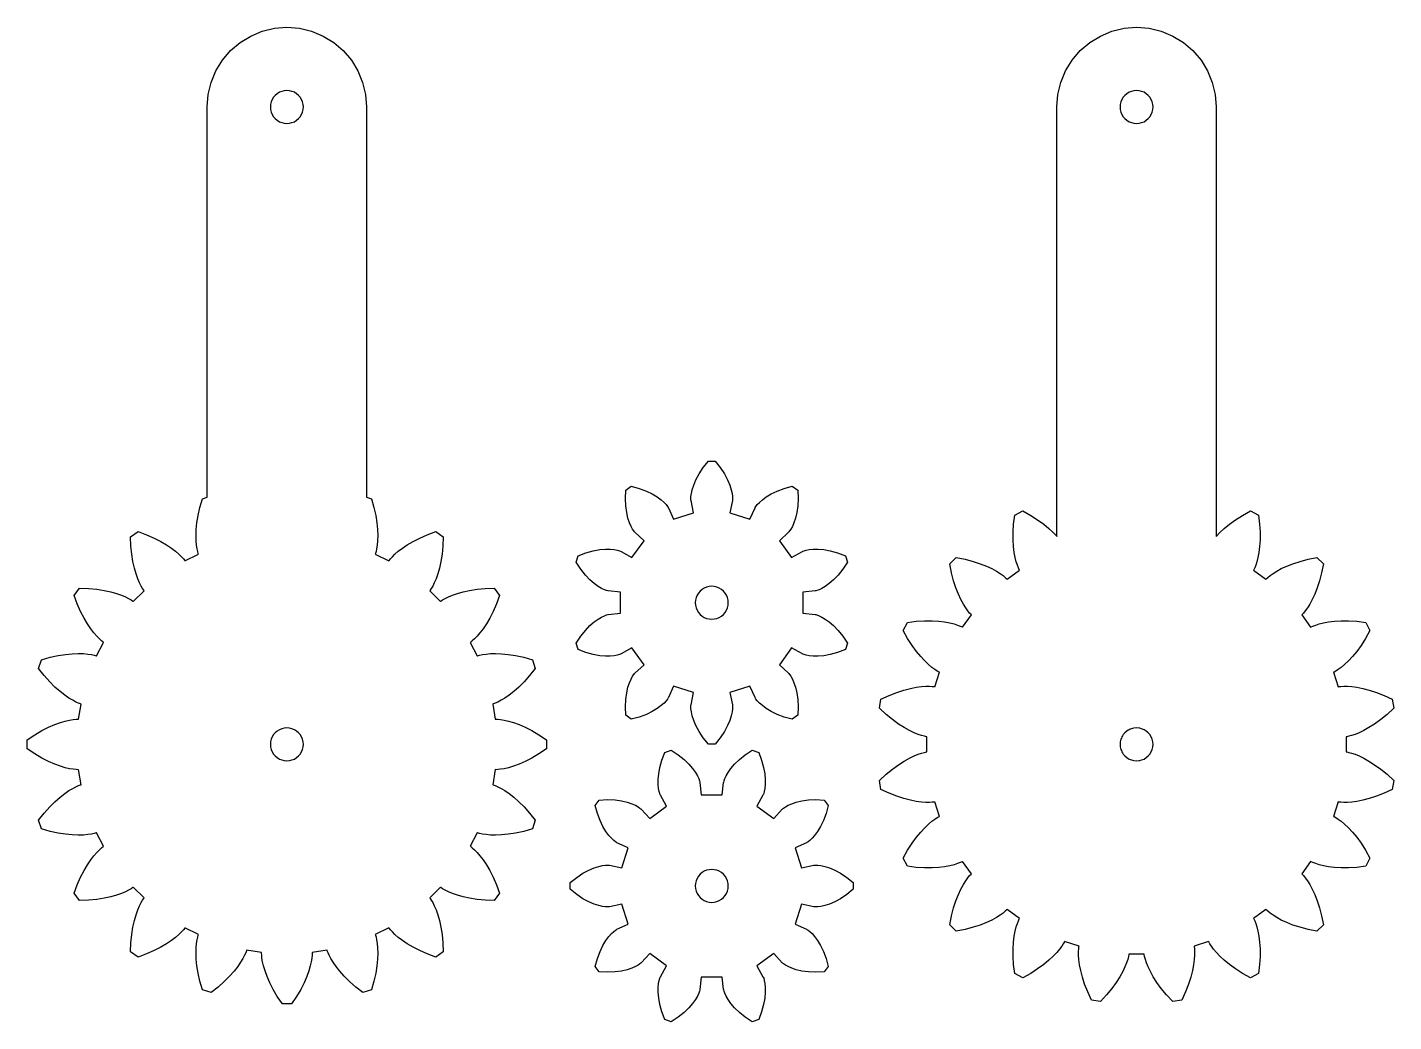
# Model space of a CAD drawing. Header units: millimetres. Extents: x 177 to 305, y 121 to 214.
import ezdxf

# ---------------------------------------------------------------- set-up
doc = ezdxf.new("R2010")
doc.units = ezdxf.units.MM
doc.layers.get('0').update_dxf_attribs({"linetype": 'CONTINUOUS'})

msp = doc.modelspace()

# ---------------------------------------------------------------- linework, layer by layer
for points in [[(176.7638, 146.326738), (176.7638, 147.184876), (177.469, 147.658602), (178.1392, 148.05199), (178.7675, 148.37117), (179.3474, 148.62282), (179.8736, 148.81407), (180.3408, 148.9525), (180.7451, 149.04602), (181.0828, 149.10288), (181.3513, 149.13153), (181.5486, 149.14063), (181.5963, 149.13484), (181.8208, 150.55245), (181.7737, 150.56168), (181.5888, 150.63132), (181.3423, 150.74155), (181.0387, 150.89998), (180.6832, 151.11383), (180.2815, 151.38988), (179.8403, 151.73435), (179.3664, 152.15291), (178.8676, 152.65061), (178.3518, 153.23184), (177.8275, 153.9003), (178.0926, 154.71645), (178.9097, 154.94907), (179.6687, 155.11611), (180.3648, 155.22553), (180.9942, 155.28563), (181.5536, 155.30495), (182.0408, 155.29221), (182.4541, 155.25624), (182.7929, 155.20595), (183.0571, 155.15024), (183.2476, 155.09789), (183.2912, 155.07767), (183.9428, 156.35652), (183.9008, 156.37985), (183.7465, 156.50322), (183.5461, 156.68422), (183.3063, 156.9287), (183.0342, 157.242), (182.7376, 157.6286), (182.4244, 158.0926), (182.1031, 158.6371), (181.7824, 159.2646), (181.4715, 159.9768), (181.1794, 160.7745), (181.6838, 161.4688), (182.5328, 161.4375), (183.3062, 161.3619), (184.002, 161.2508), (184.6192, 161.1135), (185.1572, 160.959), (185.6166, 160.7963), (185.9986, 160.6344), (186.3053, 160.4819), (186.5393, 160.3472), (186.7043, 160.2386), (186.7395, 160.2059), (187.7544, 161.2208), (187.7217, 161.256), (187.6131, 161.421), (187.4784, 161.655), (187.3259, 161.9617), (187.164, 162.3437), (187.0013, 162.8031), (186.8468, 163.3411), (186.7095, 163.9583), (186.5984, 164.6541), (186.5228, 165.4275), (186.4915, 166.2765), (187.1858, 166.7809), (187.9835, 166.4888), (188.6957, 166.1779), (189.3232, 165.8572), (189.8677, 165.5359), (190.3317, 165.2227), (190.7183, 164.9261), (191.0316, 164.654), (191.2761, 164.4142), (191.4571, 164.2138), (191.5804, 164.0595), (191.6038, 164.0175), (192.8826, 164.6691), (192.8624, 164.7127), (192.8101, 164.9032), (192.7544, 165.1674), (192.7041, 165.5062), (192.6681, 165.9195), (192.6554, 166.4067), (192.6747, 166.9661), (192.7348, 167.5955), (192.8442, 168.2916), (193.0112, 169.0506), (193.2439, 169.8677), (193.7045, 170.0173), (193.7045, 206.7558), (193.7968, 207.9291), (194.0716, 209.0734), (194.522, 210.1607), (195.1369, 211.1642), (195.9012, 212.0591), (196.7961, 212.8234), (197.7996, 213.4383), (198.8869, 213.8887), (200.0312, 214.1635), (201.2045, 214.2558), (202.3778, 214.1635), (203.5221, 213.8887), (204.6094, 213.4383), (205.6129, 212.8234), (206.5078, 212.0591), (207.2721, 211.1642), (207.887, 210.1607), (208.3374, 209.0734), (208.6122, 207.9291), (208.7045, 206.7558), (208.7045, 170.0173), (209.1651, 169.8677), (209.3978, 169.0506), (209.5648, 168.2916), (209.6742, 167.5955), (209.7343, 166.9661), (209.7536, 166.4067), (209.7409, 165.9195), (209.7049, 165.5062), (209.6546, 165.1674), (209.5989, 164.9032), (209.5466, 164.7127), (209.5264, 164.6691), (210.8052, 164.0175), (210.8286, 164.0595), (210.9519, 164.2138), (211.1329, 164.4142), (211.3774, 164.654), (211.6907, 164.9261), (212.0773, 165.2227), (212.5413, 165.5359), (213.0858, 165.8572), (213.7133, 166.1779), (214.4255, 166.4888), (215.2232, 166.7809), (215.9175, 166.2765), (215.8862, 165.4275), (215.8106, 164.6541), (215.6995, 163.9583), (215.5622, 163.3411), (215.4077, 162.8031), (215.245, 162.3437), (215.0831, 161.9617), (214.9306, 161.655), (214.7959, 161.421), (214.6873, 161.256), (214.6546, 161.2208), (215.6695, 160.2059), (215.7047, 160.2386), (215.8697, 160.3472), (216.1037, 160.4819), (216.4104, 160.6344), (216.7924, 160.7963), (217.2518, 160.959), (217.7898, 161.1135), (218.407, 161.2508), (219.1028, 161.3619), (219.8762, 161.4375), (220.7252, 161.4688), (221.2296, 160.7745), (220.9375, 159.9768), (220.6266, 159.2646), (220.3059, 158.6371), (219.9846, 158.0926), (219.6714, 157.6286), (219.3748, 157.242), (219.1027, 156.9287), (218.8629, 156.68422), (218.6625, 156.50322), (218.5082, 156.37985), (218.4662, 156.35652), (219.1178, 155.07767), (219.1614, 155.09789), (219.3519, 155.15024), (219.6161, 155.20595), (219.9549, 155.25624), (220.3682, 155.29221), (220.8554, 155.30495), (221.4148, 155.28563), (222.0442, 155.22553), (222.7403, 155.11611), (223.4993, 154.94907), (224.3164, 154.71645), (224.5815, 153.9003), (224.0572, 153.23184), (223.5414, 152.65061), (223.0426, 152.15291), (222.5687, 151.73435), (222.1275, 151.38988), (221.7258, 151.11383), (221.3703, 150.89998), (221.0667, 150.74155), (220.8202, 150.63132), (220.6353, 150.56168), (220.5882, 150.55245), (220.8127, 149.13483), (220.8604, 149.14061), (221.0577, 149.13152), (221.3262, 149.10286), (221.6639, 149.04601), (222.0682, 148.95249), (222.5354, 148.81406), (223.0616, 148.6228), (223.6415, 148.37116), (224.2698, 148.05197), (224.94, 147.658585), (225.6452, 147.184862), (225.6452, 146.326724), (224.94, 145.852998), (224.2698, 145.45961), (223.6415, 145.14043), (223.0616, 144.88878), (222.5354, 144.69753), (222.0682, 144.5591), (221.6639, 144.46558), (221.3262, 144.40872), (221.0577, 144.38007), (220.8604, 144.37097), (220.8127, 144.37676), (220.5882, 142.95915), (220.6353, 142.94992), (220.8202, 142.88028), (221.0667, 142.77005), (221.3703, 142.61162), (221.7258, 142.39777), (222.1275, 142.12172), (222.5687, 141.77725), (223.0426, 141.35869), (223.5414, 140.86099), (224.0572, 140.27976), (224.5815, 139.6113), (224.3164, 138.79515), (223.4993, 138.56253), (222.7403, 138.39549), (222.0442, 138.28607), (221.4148, 138.22597), (220.8554, 138.20665), (220.3682, 138.21939), (219.9549, 138.25536), (219.6161, 138.30565), (219.3519, 138.36136), (219.1614, 138.41371), (219.1178, 138.43393), (218.4662, 137.15508), (218.5082, 137.13175), (218.6625, 137.00838), (218.8629, 136.82738), (219.1027, 136.5829), (219.3748, 136.2696), (219.6714, 135.883), (219.9846, 135.419), (220.3059, 134.8745), (220.6266, 134.247), (220.9375, 133.5348), (221.2296, 132.7371), (220.7252, 132.0428), (219.8762, 132.0741), (219.1028, 132.1497), (218.407, 132.2608), (217.7898, 132.3981), (217.2518, 132.5526), (216.7924, 132.7153), (216.4104, 132.8772), (216.1037, 133.0297), (215.8697, 133.1644), (215.7047, 133.273), (215.6695, 133.3057), (214.6546, 132.2908), (214.6873, 132.2556), (214.7959, 132.0906), (214.9306, 131.8566), (215.0831, 131.5499), (215.245, 131.1679), (215.4077, 130.7085), (215.5622, 130.1705), (215.6995, 129.5533), (215.8106, 128.8575), (215.8862, 128.0841), (215.9175, 127.2351), (215.2232, 126.7307), (214.4255, 127.0228), (213.7133, 127.3337), (213.0858, 127.6544), (212.5413, 127.9757), (212.0773, 128.2889), (211.6907, 128.5855), (211.3774, 128.8576), (211.1329, 129.0974), (210.9519, 129.2978), (210.8286, 129.4521), (210.8052, 129.4941), (209.5264, 128.8425), (209.5466, 128.7989), (209.5989, 128.6084), (209.6546, 128.3442), (209.7049, 128.0054), (209.7409, 127.5921), (209.7536, 127.1049), (209.7343, 126.5455), (209.6742, 125.9161), (209.5648, 125.22), (209.3978, 124.461), (209.1651, 123.6439), (208.349, 123.3788), (207.6805, 123.9031), (207.0993, 124.4189), (206.6016, 124.9177), (206.183, 125.3916), (205.8386, 125.8328), (205.5625, 126.2345), (205.3487, 126.59), (205.1902, 126.8936), (205.08, 127.1401), (205.0104, 127.325), (205.0011, 127.3721), (203.5835, 127.1476), (203.5893, 127.0999), (203.5802, 126.9026), (203.5516, 126.6341), (203.4947, 126.2964), (203.4012, 125.8921), (203.2628, 125.4249), (203.0715, 124.8987), (202.8199, 124.3188), (202.5007, 123.6905), (202.1073, 123.0203), (201.6336, 122.3151), (200.7754, 122.3151), (200.3017, 123.0203), (199.9083, 123.6905), (199.5891, 124.3188), (199.3375, 124.8987), (199.1462, 125.4249), (199.0078, 125.8921), (198.9143, 126.2964), (198.8574, 126.6341), (198.8288, 126.9026), (198.8197, 127.0999), (198.8255, 127.1476), (197.4079, 127.3721), (197.3986, 127.325), (197.329, 127.1401), (197.2188, 126.8936), (197.0603, 126.59), (196.8465, 126.2345), (196.5704, 125.8328), (196.226, 125.3916), (195.8074, 124.9177), (195.3097, 124.4189), (194.7285, 123.9031), (194.06, 123.3788), (193.2439, 123.6439), (193.0112, 124.461), (192.8442, 125.22), (192.7348, 125.9161), (192.6747, 126.5455), (192.6554, 127.1049), (192.6681, 127.5921), (192.7041, 128.0054), (192.7544, 128.3442), (192.8101, 128.6084), (192.8624, 128.7989), (192.8826, 128.8425), (191.6038, 129.4941), (191.5804, 129.4521), (191.4571, 129.2978), (191.2761, 129.0974), (191.0316, 128.8576), (190.7183, 128.5855), (190.3317, 128.2889), (189.8677, 127.9757), (189.3232, 127.6544), (188.6957, 127.3337), (187.9835, 127.0228), (187.1858, 126.7307), (186.4915, 127.2351), (186.5228, 128.0841), (186.5984, 128.8575), (186.7095, 129.5533), (186.8468, 130.1705), (187.0013, 130.7085), (187.164, 131.1679), (187.3259, 131.5499), (187.4784, 131.8566), (187.6131, 132.0906), (187.7217, 132.2556), (187.7544, 132.2908), (186.7395, 133.3057), (186.7043, 133.273), (186.5393, 133.1644), (186.3053, 133.0297), (185.9986, 132.8772), (185.6166, 132.7153), (185.1572, 132.5526), (184.6192, 132.3981), (184.002, 132.2608), (183.3062, 132.1497), (182.5328, 132.0741), (181.6838, 132.0428), (181.1794, 132.7371), (181.4715, 133.5348), (181.7824, 134.247), (182.1031, 134.8745), (182.4244, 135.419), (182.7376, 135.883), (183.0342, 136.2696), (183.3063, 136.5829), (183.5461, 136.82738), (183.7465, 137.00838), (183.9008, 137.13175), (183.9428, 137.15508), (183.2912, 138.43393), (183.2476, 138.41371), (183.0571, 138.36136), (182.7929, 138.30565), (182.4541, 138.25536), (182.0408, 138.21939), (181.5536, 138.20665), (180.9942, 138.22597), (180.3648, 138.28607), (179.6687, 138.39549), (178.9097, 138.56253), (178.0926, 138.79515), (177.8275, 139.6113), (178.3518, 140.27976), (178.8676, 140.86099), (179.3664, 141.35869), (179.8403, 141.77725), (180.2815, 142.12172), (180.6832, 142.39777), (181.0387, 142.61162), (181.3423, 142.77005), (181.5888, 142.88028), (181.7737, 142.94992), (181.8208, 142.95915), (181.5963, 144.37677), (181.5486, 144.37099), (181.3513, 144.38008), (181.0828, 144.40874), (180.7451, 144.46559), (180.3408, 144.55911), (179.8736, 144.69754), (179.3474, 144.8888), (178.7675, 145.14044), (178.1392, 145.45963), (177.469, 145.853015)], [(256.9976, 143.35624), (257.62, 143.93445), (258.2204, 144.42783), (258.791, 144.84136), (259.3245, 145.18064), (259.8142, 145.45183), (260.2541, 145.66166), (260.6387, 145.817267), (260.9633, 145.926243), (261.2241, 145.996547), (261.4176, 146.036404), (261.4655, 146.038141), (261.4655, 147.473459), (261.4176, 147.475196), (261.2241, 147.515053), (260.9633, 147.585357), (260.6387, 147.694333), (260.2541, 147.84994), (259.8142, 148.05977), (259.3245, 148.33096), (258.791, 148.67024), (258.2204, 149.08377), (257.62, 149.57715), (256.9976, 150.15536), (257.1319, 151.00296), (257.9025, 151.36053), (258.626, 151.64423), (259.2964, 151.86121), (259.9086, 152.01903), (260.4582, 152.12563), (260.9413, 152.18926), (261.3552, 152.21839), (261.6977, 152.22172), (261.9674, 152.20801), (262.1637, 152.18612), (262.2099, 152.17294), (262.6534, 153.53799), (262.6083, 153.55447), (262.4366, 153.65217), (262.2104, 153.79961), (261.9353, 154.00359), (261.6176, 154.27044), (261.2641, 154.60592), (260.8821, 155.01517), (260.4796, 155.5027), (260.0647, 156.0723), (259.6462, 156.72707), (259.2329, 157.4693), (259.6225, 158.2339), (260.4659, 158.3359), (261.2417, 158.3821), (261.9463, 158.3813), (262.5773, 158.3422), (263.1329, 158.2738), (263.6121, 158.185), (264.0147, 158.0848), (264.3415, 157.9821), (264.5937, 157.8858), (264.7737, 157.8043), (264.8135, 157.7775), (265.6572, 158.9387), (265.6194, 158.9683), (265.4863, 159.1143), (265.3167, 159.3244), (265.1181, 159.6034), (264.8984, 159.9554), (264.6658, 160.3836), (264.4291, 160.8909), (264.1969, 161.479), (263.9784, 162.1489), (263.7826, 162.9009), (263.6189, 163.7346), (264.2257, 164.3414), (265.0594, 164.1777), (265.8114, 163.982), (266.4814, 163.7634), (267.0694, 163.5313), (267.5767, 163.2945), (268.005, 163.062), (268.3569, 162.8422), (268.6359, 162.6436), (268.846, 162.474), (268.992, 162.3409), (269.0216, 162.3031), (270.1828, 163.1468), (270.156, 163.1866), (270.0745, 163.3666), (269.9782, 163.6188), (269.8755, 163.9456), (269.7753, 164.3482), (269.6865, 164.8274), (269.6181, 165.383), (269.579, 166.014), (269.5782, 166.7186), (269.6244, 167.4944), (269.7264, 168.3378), (270.491, 168.7274), (271.2332, 168.3141), (271.888, 167.8956), (272.4576, 167.4807), (272.9451, 167.0782), (273.3544, 166.6962), (273.6899, 166.3427), (273.7045, 166.3253), (273.7045, 206.7558), (273.7968, 207.9291), (274.0716, 209.0734), (274.522, 210.1607), (275.1369, 211.1642), (275.9012, 212.0591), (276.7961, 212.8234), (277.7996, 213.4383), (278.8869, 213.8887), (280.0312, 214.1635), (281.2045, 214.2558), (282.3778, 214.1635), (283.5221, 213.8887), (284.6094, 213.4383), (285.6129, 212.8234), (286.5078, 212.0591), (287.2721, 211.1642), (287.887, 210.1607), (288.3374, 209.0734), (288.6122, 207.9291), (288.7045, 206.7558), (288.7045, 166.3253), (288.7191, 166.3427), (289.0546, 166.6962), (289.4639, 167.0782), (289.9514, 167.4807), (290.521, 167.8956), (291.1758, 168.3141), (291.918, 168.7274), (292.6826, 168.3378), (292.7846, 167.4944), (292.8308, 166.7186), (292.83, 166.014), (292.7909, 165.383), (292.7225, 164.8274), (292.6337, 164.3482), (292.5335, 163.9456), (292.4308, 163.6188), (292.3345, 163.3666), (292.253, 163.1866), (292.2262, 163.1468), (293.3874, 162.3031), (293.417, 162.3409), (293.563, 162.474), (293.7731, 162.6436), (294.0521, 162.8422), (294.4041, 163.0619), (294.8323, 163.2945), (295.3396, 163.5312), (295.9277, 163.7634), (296.5976, 163.9819), (297.3496, 164.1777), (298.1833, 164.3414), (298.7901, 163.7346), (298.6264, 162.9009), (298.4307, 162.1489), (298.2121, 161.4789), (297.98, 160.8909), (297.7432, 160.3836), (297.5106, 159.9553), (297.2909, 159.6034), (297.0923, 159.3244), (296.9227, 159.1143), (296.7896, 158.9683), (296.7518, 158.9387), (297.5955, 157.7775), (297.6353, 157.8043), (297.8153, 157.8858), (298.0675, 157.9821), (298.3943, 158.0848), (298.7969, 158.185), (299.2761, 158.2738), (299.8317, 158.3422), (300.4627, 158.3813), (301.1673, 158.3821), (301.9431, 158.3359), (302.7865, 158.2339), (303.1761, 157.4693), (302.7628, 156.72707), (302.3443, 156.0723), (301.9294, 155.5027), (301.5269, 155.01517), (301.1449, 154.60592), (300.7914, 154.27044), (300.4737, 154.00359), (300.1986, 153.79961), (299.9724, 153.65217), (299.8007, 153.55447), (299.7556, 153.53799), (300.1991, 152.17294), (300.2453, 152.18612), (300.4416, 152.20801), (300.7113, 152.22172), (301.0538, 152.21839), (301.4677, 152.18926), (301.9508, 152.12563), (302.5004, 152.01903), (303.1126, 151.86121), (303.783, 151.64423), (304.5065, 151.36053), (305.2771, 151.00296), (305.4114, 150.15536), (304.789, 149.57715), (304.1886, 149.08377), (303.618, 148.67024), (303.0845, 148.33096), (302.5948, 148.05977), (302.1549, 147.84994), (301.7703, 147.694333), (301.4457, 147.585357), (301.1849, 147.515053), (300.9914, 147.475196), (300.9435, 147.473459), (300.9435, 146.038141), (300.9914, 146.036404), (301.1849, 145.996547), (301.4457, 145.926243), (301.7703, 145.817267), (302.1549, 145.66166), (302.5948, 145.45183), (303.0845, 145.18064), (303.618, 144.84136), (304.1886, 144.42783), (304.789, 143.93445), (305.4114, 143.35624), (305.2771, 142.50864), (304.5065, 142.15107), (303.783, 141.86737), (303.1126, 141.65039), (302.5004, 141.49257), (301.9508, 141.38597), (301.4677, 141.32234), (301.0538, 141.29321), (300.7113, 141.28988), (300.4416, 141.30359), (300.2453, 141.32548), (300.1991, 141.33866), (299.7556, 139.97361), (299.8007, 139.95713), (299.9724, 139.85943), (300.1986, 139.71199), (300.4737, 139.50801), (300.7914, 139.24116), (301.1449, 138.90568), (301.5269, 138.49643), (301.9294, 138.0089), (302.3443, 137.4393), (302.7628, 136.78453), (303.1761, 136.0423), (302.7865, 135.2777), (301.9431, 135.1757), (301.1673, 135.1295), (300.4627, 135.1303), (299.8317, 135.1694), (299.2761, 135.2378), (298.7969, 135.3266), (298.3943, 135.4268), (298.0675, 135.5295), (297.8153, 135.6258), (297.6353, 135.7073), (297.5955, 135.7341), (296.7518, 134.5729), (296.7896, 134.5433), (296.9227, 134.3973), (297.0923, 134.1872), (297.2909, 133.9082), (297.5106, 133.5562), (297.7432, 133.128), (297.9799, 132.6207), (298.2121, 132.0326), (298.4306, 131.3627), (298.6264, 130.6107), (298.7901, 129.777), (298.1833, 129.1702), (297.3496, 129.3339), (296.5976, 129.5296), (295.9276, 129.7482), (295.3396, 129.9803), (294.8323, 130.2171), (294.404, 130.4496), (294.0521, 130.6694), (293.7731, 130.868), (293.563, 131.0376), (293.417, 131.1707), (293.3874, 131.2085), (292.2262, 130.3648), (292.253, 130.325), (292.3345, 130.145), (292.4308, 129.8928), (292.5335, 129.566), (292.6337, 129.1634), (292.7225, 128.6842), (292.7909, 128.1286), (292.83, 127.4976), (292.8308, 126.793), (292.7846, 126.0172), (292.6826, 125.1738), (291.918, 124.7842), (291.1758, 125.1975), (290.521, 125.616), (289.9514, 126.0309), (289.4639, 126.4334), (289.0546, 126.8154), (288.7191, 127.1689), (288.4523, 127.4866), (288.2483, 127.7617), (288.1009, 127.9879), (288.0032, 128.1596), (287.9867, 128.2047), (286.6216, 127.7612), (286.6348, 127.715), (286.6567, 127.5187), (286.6704, 127.249), (286.6671, 126.9065), (286.638, 126.4926), (286.5743, 126.0095), (286.4677, 125.4599), (286.3099, 124.8477), (286.0929, 124.1773), (285.8092, 123.4538), (285.4517, 122.6832), (284.6041, 122.5489), (284.0259, 123.1713), (283.5325, 123.7717), (283.1189, 124.3423), (282.7797, 124.8758), (282.5085, 125.3655), (282.2986, 125.8054), (282.143, 126.19), (282.0341, 126.5146), (281.9638, 126.7754), (281.9239, 126.9689), (281.9222, 127.0168), (280.4868, 127.0168), (280.4851, 126.9689), (280.4452, 126.7754), (280.3749, 126.5146), (280.266, 126.19), (280.1104, 125.8054), (279.9005, 125.3655), (279.6293, 124.8758), (279.2901, 124.3423), (278.8765, 123.7717), (278.3831, 123.1713), (277.8049, 122.5489), (276.9573, 122.6832), (276.5998, 123.4538), (276.3161, 124.1773), (276.0991, 124.8477), (275.9413, 125.4599), (275.8347, 126.0095), (275.771, 126.4926), (275.7419, 126.9065), (275.7386, 127.249), (275.7523, 127.5187), (275.7742, 127.715), (275.7874, 127.7612), (274.4223, 128.2047), (274.4058, 128.1596), (274.3081, 127.9879), (274.1607, 127.7617), (273.9567, 127.4866), (273.6899, 127.1689), (273.3544, 126.8154), (272.9451, 126.4334), (272.4576, 126.0309), (271.888, 125.616), (271.2332, 125.1975), (270.491, 124.7842), (269.7264, 125.1738), (269.6244, 126.0172), (269.5782, 126.793), (269.579, 127.4976), (269.6181, 128.1286), (269.6865, 128.6842), (269.7753, 129.1634), (269.8755, 129.566), (269.9782, 129.8928), (270.0745, 130.145), (270.156, 130.325), (270.1828, 130.3648), (269.0216, 131.2085), (268.992, 131.1707), (268.846, 131.0376), (268.6359, 130.868), (268.3569, 130.6694), (268.0049, 130.4497), (267.5767, 130.2171), (267.0694, 129.9804), (266.4813, 129.7482), (265.8114, 129.5297), (265.0594, 129.3339), (264.2257, 129.1702), (263.6189, 129.777), (263.7826, 130.6107), (263.9783, 131.3627), (264.1969, 132.0327), (264.429, 132.6207), (264.6658, 133.128), (264.8983, 133.5563), (265.1181, 133.9082), (265.3167, 134.1872), (265.4863, 134.3973), (265.6194, 134.5433), (265.6572, 134.5729), (264.8135, 135.7341), (264.7737, 135.7073), (264.5937, 135.6258), (264.3415, 135.5295), (264.0147, 135.4268), (263.6121, 135.3266), (263.1329, 135.2378), (262.5773, 135.1694), (261.9463, 135.1303), (261.2417, 135.1295), (260.4659, 135.1757), (259.6225, 135.2777), (259.2329, 136.0423), (259.6462, 136.78453), (260.0647, 137.4393), (260.4796, 138.0089), (260.8821, 138.49643), (261.2641, 138.90568), (261.6176, 139.24116), (261.9353, 139.50801), (262.2104, 139.71199), (262.4366, 139.85943), (262.6083, 139.95713), (262.6534, 139.97361), (262.2099, 141.33866), (262.1637, 141.32548), (261.9674, 141.30359), (261.6977, 141.28988), (261.3552, 141.29321), (260.9413, 141.32234), (260.4582, 141.38597), (259.9086, 141.49257), (259.2964, 141.65039), (258.626, 141.86737), (257.9025, 142.15107), (257.1319, 142.50864)], [(199.6545, 206.7558), (199.6736, 206.5133), (199.7304, 206.2768), (199.8234, 206.0521), (199.9505, 205.8447), (200.1085, 205.6598), (200.2934, 205.5018), (200.5008, 205.3747), (200.7255, 205.2817), (200.962, 205.2249), (201.2045, 205.2058), (201.447, 205.2249), (201.6835, 205.2817), (201.9082, 205.3747), (202.1156, 205.5018), (202.3005, 205.6598), (202.4585, 205.8447), (202.5856, 206.0521), (202.6786, 206.2768), (202.7354, 206.5133), (202.7545, 206.7558), (202.7354, 206.9983), (202.6786, 207.2348), (202.5856, 207.4595), (202.4585, 207.6669), (202.3005, 207.8518), (202.1156, 208.0098), (201.9082, 208.1369), (201.6835, 208.2299), (201.447, 208.2867), (201.2045, 208.3058), (200.962, 208.2867), (200.7255, 208.2299), (200.5008, 208.1369), (200.2934, 208.0098), (200.1085, 207.8518), (199.9505, 207.6669), (199.8234, 207.4595), (199.7304, 207.2348), (199.6736, 206.9983)], [(279.6545, 206.7558), (279.6736, 206.5133), (279.7304, 206.2768), (279.8234, 206.0521), (279.9505, 205.8447), (280.1085, 205.6598), (280.2934, 205.5018), (280.5008, 205.3747), (280.7255, 205.2817), (280.962, 205.2249), (281.2045, 205.2058), (281.447, 205.2249), (281.6835, 205.2817), (281.9082, 205.3747), (282.1156, 205.5018), (282.3005, 205.6598), (282.4585, 205.8447), (282.5856, 206.0521), (282.6786, 206.2768), (282.7354, 206.5133), (282.7545, 206.7558), (282.7354, 206.9983), (282.6786, 207.2348), (282.5856, 207.4595), (282.4585, 207.6669), (282.3005, 207.8518), (282.1156, 208.0098), (281.9082, 208.1369), (281.6835, 208.2299), (281.447, 208.2867), (281.2045, 208.3058), (280.962, 208.2867), (280.7255, 208.2299), (280.5008, 208.1369), (280.2934, 208.0098), (280.1085, 207.8518), (279.9505, 207.6669), (279.8234, 207.4595), (279.7304, 207.2348), (279.6736, 206.9983)], [(228.4298, 156.27027), (228.8633, 156.9297), (229.3038, 157.4817), (229.7355, 157.931), (230.1437, 158.2844), (230.5152, 158.5505), (230.8377, 158.7395), (231.101, 158.8629), (231.29631, 158.9336), (231.41684, 158.9653), (231.45773, 158.9726), (232.62259, 159.106), (232.62259, 161.0723), (231.45773, 161.2057), (231.41684, 161.213), (231.29631, 161.2447), (231.101, 161.3153), (230.8377, 161.4388), (230.5152, 161.6277), (230.1437, 161.8939), (229.7355, 162.2473), (229.3038, 162.6966), (228.8633, 163.2485), (228.4298, 163.908), (228.6248, 164.5084), (229.3632, 164.7871), (230.044, 164.9747), (230.6573, 165.0845), (231.1954, 165.1304), (231.65228, 165.1274), (232.02431, 165.0907), (232.30986, 165.0358), (232.5094, 164.9782), (232.62554, 164.933), (232.66289, 164.9148), (233.68372, 164.3381), (234.83946, 165.9288), (233.97551, 166.7215), (233.94669, 166.7514), (233.86781, 166.8479), (233.75136, 167.0198), (233.61093, 167.2745), (233.46103, 167.6169), (233.31696, 168.0505), (233.19438, 168.5764), (233.10922, 169.1937), (233.07733, 169.8991), (233.11421, 170.6875), (233.62493, 171.0585), (234.38611, 170.85), (235.04715, 170.6017), (235.60785, 170.3299), (236.07015, 170.0508), (236.43801, 169.7798), (236.71741, 169.5314), (236.91615, 169.3192), (237.04372, 169.1553), (237.11112, 169.0505), (237.13065, 169.0138), (237.61752, 167.9472), (239.48758, 168.5548), (239.25453, 169.7039), (239.2488, 169.745), (239.2417, 169.8695), (239.24857, 170.077), (239.28461, 170.3656), (239.36464, 170.7308), (239.50295, 171.1662), (239.71291, 171.6637), (240.00681, 172.2132), (240.395648, 172.8026), (240.888873, 173.4187), (241.520142, 173.4187), (242.013367, 172.8026), (242.40221, 172.2132), (242.69611, 171.6637), (242.90607, 171.1662), (243.04437, 170.7308), (243.12441, 170.3656), (243.16045, 170.077), (243.16731, 169.8695), (243.16022, 169.745), (243.15448, 169.7039), (242.92143, 168.5548), (244.79148, 167.9472), (245.27835, 169.0138), (245.29788, 169.0505), (245.36528, 169.1553), (245.49285, 169.3192), (245.69159, 169.5314), (245.97099, 169.7798), (246.33885, 170.0508), (246.80115, 170.3299), (247.36185, 170.6017), (248.02289, 170.85), (248.78407, 171.0585), (249.29479, 170.6875), (249.33167, 169.8991), (249.29978, 169.1937), (249.21462, 168.5764), (249.09204, 168.0505), (248.94797, 167.6169), (248.79807, 167.2745), (248.65764, 167.0198), (248.54119, 166.8479), (248.46231, 166.7514), (248.43349, 166.7215), (247.56954, 165.9288), (248.72528, 164.3381), (249.74611, 164.9148), (249.78346, 164.933), (249.8996, 164.9782), (250.09914, 165.0358), (250.38469, 165.0907), (250.75672, 165.1274), (251.2136, 165.1304), (251.7517, 165.0845), (252.365, 164.9747), (253.0458, 164.7871), (253.7842, 164.5084), (253.9792, 163.908), (253.5457, 163.2485), (253.1052, 162.6966), (252.6735, 162.2473), (252.2653, 161.8939), (251.8938, 161.6277), (251.5713, 161.4388), (251.308, 161.3153), (251.11269, 161.2447), (250.99216, 161.213), (250.95127, 161.2057), (249.78641, 161.0723), (249.78641, 159.106), (250.95127, 158.9726), (250.99216, 158.9653), (251.11269, 158.9336), (251.308, 158.8629), (251.5713, 158.7395), (251.8938, 158.5505), (252.2653, 158.2844), (252.6735, 157.931), (253.1052, 157.4817), (253.5457, 156.9297), (253.9792, 156.27027), (253.7842, 155.66988), (253.0458, 155.39118), (252.365, 155.20353), (251.7517, 155.09379), (251.2136, 155.04784), (250.75672, 155.05088), (250.38469, 155.08761), (250.09914, 155.14249), (249.8996, 155.20011), (249.78346, 155.24531), (249.74611, 155.26346), (248.72528, 155.84019), (247.56954, 154.24944), (248.43349, 153.45679), (248.46231, 153.42689), (248.54119, 153.33039), (248.65764, 153.15842), (248.79807, 152.90382), (248.94797, 152.56135), (249.09204, 152.12774), (249.21462, 151.60183), (249.29978, 150.9846), (249.33167, 150.27917), (249.29479, 149.49081), (248.78407, 149.11974), (248.02289, 149.32828), (247.36185, 149.57661), (246.80115, 149.84833), (246.33885, 150.12742), (245.97099, 150.39844), (245.69159, 150.64683), (245.49285, 150.85908), (245.36528, 151.02297), (245.29788, 151.1278), (245.27835, 151.16445), (244.79148, 152.23106), (242.92142, 151.62344), (243.15447, 150.47436), (243.1602, 150.43322), (243.1673, 150.3088), (243.16043, 150.10122), (243.12439, 149.81269), (243.04436, 149.44752), (242.90605, 149.01203), (242.69609, 148.51452), (242.40219, 147.96511), (242.013352, 147.375663), (241.520127, 146.759543), (240.888858, 146.759543), (240.395633, 147.375663), (240.00679, 147.96511), (239.71289, 148.51452), (239.50293, 149.01203), (239.36463, 149.44752), (239.28459, 149.81269), (239.24855, 150.10122), (239.24169, 150.3088), (239.24878, 150.43322), (239.25452, 150.47436), (239.48757, 151.62345), (237.61752, 152.23106), (237.13065, 151.16445), (237.11112, 151.1278), (237.04372, 151.02297), (236.91615, 150.85908), (236.71741, 150.64683), (236.43801, 150.39844), (236.07015, 150.12742), (235.60785, 149.84833), (235.04715, 149.57661), (234.38611, 149.32828), (233.62493, 149.11974), (233.11421, 149.49081), (233.07733, 150.27917), (233.10922, 150.9846), (233.19438, 151.60183), (233.31696, 152.12774), (233.46103, 152.56135), (233.61093, 152.90382), (233.75136, 153.15842), (233.86781, 153.33039), (233.94669, 153.42689), (233.97551, 153.45679), (234.83946, 154.24944), (233.68372, 155.84019), (232.66289, 155.26346), (232.62554, 155.24531), (232.5094, 155.20011), (232.30986, 155.14249), (232.02431, 155.08761), (231.65228, 155.05088), (231.1954, 155.04784), (230.6573, 155.09379), (230.044, 155.20353), (229.3632, 155.39118), (228.6248, 155.66988)], [(239.6545, 160.0891), (239.67358, 159.8467), (239.73036, 159.6102), (239.82344, 159.3854), (239.95052, 159.1781), (240.10849, 158.9931), (240.293434, 158.8352), (240.500815, 158.7081), (240.725525, 158.615), (240.962027, 158.5582), (241.2045, 158.5391), (241.446973, 158.5582), (241.683475, 158.615), (241.908185, 158.7081), (242.115566, 158.8352), (242.30051, 158.9931), (242.45848, 159.1781), (242.58556, 159.3854), (242.67864, 159.6102), (242.73542, 159.8467), (242.7545, 160.0891), (242.73542, 160.3316), (242.67864, 160.5681), (242.58556, 160.7928), (242.45848, 161.0002), (242.30051, 161.1851), (242.115566, 161.3431), (241.908185, 161.4702), (241.683475, 161.5633), (241.446973, 161.62), (241.2045, 161.6391), (240.962027, 161.62), (240.725525, 161.5633), (240.500815, 161.4702), (240.293434, 161.3431), (240.10849, 161.1851), (239.95052, 161.0002), (239.82344, 160.7928), (239.73036, 160.5681), (239.67358, 160.3316)], [(199.6545, 146.7558), (199.6736, 146.513327), (199.7304, 146.276825), (199.8234, 146.052115), (199.9505, 145.844734), (200.1085, 145.65979), (200.2934, 145.50182), (200.5008, 145.37474), (200.7255, 145.28166), (200.962, 145.22488), (201.2045, 145.2058), (201.447, 145.22488), (201.6835, 145.28166), (201.9082, 145.37474), (202.1156, 145.50182), (202.3005, 145.65979), (202.4585, 145.844734), (202.5856, 146.052115), (202.6786, 146.276825), (202.7354, 146.513327), (202.7545, 146.7558), (202.7354, 146.998273), (202.6786, 147.234775), (202.5856, 147.459485), (202.4585, 147.666866), (202.3005, 147.85181), (202.1156, 148.00978), (201.9082, 148.13686), (201.6835, 148.22994), (201.447, 148.28672), (201.2045, 148.3058), (200.962, 148.28672), (200.7255, 148.22994), (200.5008, 148.13686), (200.2934, 148.00978), (200.1085, 147.85181), (199.9505, 147.666866), (199.8234, 147.459485), (199.7304, 147.234775), (199.6736, 146.998273)], [(279.6545, 146.7558), (279.6736, 146.513327), (279.7046, 146.384194), (279.7304, 146.276825), (279.7769, 146.164469), (279.8234, 146.052115), (279.8811, 145.957967), (279.9505, 145.844734), (280.1085, 145.65979), (280.2934, 145.50182), (280.4067, 145.43244), (280.5008, 145.37474), (280.6132, 145.3282), (280.7255, 145.28166), (280.8329, 145.25589), (280.962, 145.22488), (281.2045, 145.2058), (281.447, 145.22488), (281.5046, 145.23872), (281.6835, 145.28166), (281.9082, 145.37474), (282.1156, 145.50182), (282.3005, 145.65979), (282.4585, 145.844734), (282.5856, 146.052115), (282.6786, 146.276825), (282.7354, 146.513327), (282.7545, 146.7558), (282.7354, 146.998273), (282.6786, 147.234775), (282.5856, 147.459485), (282.4585, 147.666866), (282.3005, 147.85181), (282.1156, 148.00978), (281.9082, 148.13686), (281.6835, 148.22994), (281.5046, 148.27288), (281.447, 148.28672), (281.2045, 148.3058), (280.962, 148.28672), (280.8329, 148.25571), (280.7255, 148.22994), (280.6132, 148.1834), (280.5008, 148.13686), (280.4067, 148.07916), (280.2934, 148.00978), (280.1085, 147.85181), (279.9505, 147.666866), (279.8811, 147.553633), (279.8234, 147.459485), (279.7769, 147.347131), (279.7304, 147.234775), (279.7046, 147.127406), (279.6736, 146.998273)], [(227.8749, 133.1068), (227.8749, 133.7381), (228.491, 134.2313), (229.0805, 134.6202), (229.6299, 134.9141), (230.1274, 135.124), (230.5629, 135.2623), (230.9281, 135.3424), (231.21658, 135.3784), (231.42417, 135.3853), (231.54859, 135.3782), (231.58972, 135.3724), (232.73882, 135.1394), (233.34642, 137.00944), (232.27982, 137.49632), (232.24317, 137.51585), (232.13834, 137.58325), (231.97444, 137.71081), (231.76219, 137.90956), (231.51381, 138.18896), (231.24278, 138.55682), (230.9637, 139.01912), (230.692, 139.57982), (230.4437, 140.24086), (230.2351, 141.00204), (230.6062, 141.51275), (231.39453, 141.54963), (232.09996, 141.51774), (232.7172, 141.43258), (233.2431, 141.31001), (233.67671, 141.16594), (234.01918, 141.01603), (234.27379, 140.87561), (234.44576, 140.75915), (234.54225, 140.68028), (234.57216, 140.65146), (235.36481, 139.7875), (236.95555, 140.94325), (236.37883, 141.96408), (236.36067, 142.00143), (236.31548, 142.11757), (236.25786, 142.3171), (236.20297, 142.60266), (236.16625, 142.97468), (236.16321, 143.43159), (236.20915, 143.96965), (236.3189, 144.58297), (236.50655, 145.26373), (236.78525, 146.002119), (237.38564, 146.197186), (238.04511, 145.763638), (238.59706, 145.32321), (239.04636, 144.89151), (239.39978, 144.48323), (239.6659, 144.1118), (239.85484, 143.78923), (239.97829, 143.52595), (240.04897, 143.33065), (240.08066, 143.21013), (240.08792, 143.16923), (240.221362, 142.00438), (242.187638, 142.00438), (242.32108, 143.16923), (242.32834, 143.21013), (242.36003, 143.33065), (242.43071, 143.52595), (242.55416, 143.78923), (242.7431, 144.1118), (243.00922, 144.48323), (243.36264, 144.89151), (243.81194, 145.32321), (244.36389, 145.763638), (245.02336, 146.197186), (245.62375, 146.002119), (245.90245, 145.26373), (246.0901, 144.58297), (246.19985, 143.96965), (246.24579, 143.43159), (246.24275, 142.97468), (246.20603, 142.60266), (246.15114, 142.3171), (246.09352, 142.11757), (246.04833, 142.00143), (246.03017, 141.96408), (245.45345, 140.94325), (247.04419, 139.7875), (247.83684, 140.65146), (247.86675, 140.68028), (247.96324, 140.75915), (248.13521, 140.87561), (248.38982, 141.01603), (248.73229, 141.16594), (249.1659, 141.31001), (249.6918, 141.43258), (250.30904, 141.51774), (251.01447, 141.54963), (251.8028, 141.51275), (252.1739, 141.00204), (251.9653, 140.24086), (251.717, 139.57982), (251.4453, 139.01912), (251.16622, 138.55682), (250.89519, 138.18896), (250.64681, 137.90956), (250.43456, 137.71081), (250.27066, 137.58325), (250.16583, 137.51585), (250.12918, 137.49632), (249.06258, 137.00944), (249.6702, 135.1394), (250.81928, 135.3724), (250.86041, 135.3782), (250.98483, 135.3853), (251.19242, 135.3784), (251.4809, 135.3424), (251.8461, 135.2623), (252.2816, 135.124), (252.7791, 134.9141), (253.3285, 134.6202), (253.918, 134.2313), (254.5341, 133.7381), (254.5341, 133.1068), (253.918, 132.6136), (253.3285, 132.2248), (252.7791, 131.9309), (252.2816, 131.7209), (251.8461, 131.5826), (251.4809, 131.5026), (251.19242, 131.4665), (250.98483, 131.4597), (250.86041, 131.4667), (250.81928, 131.4725), (249.67018, 131.7055), (249.06258, 129.8355), (250.12918, 129.3486), (250.16583, 129.3291), (250.27066, 129.2617), (250.43456, 129.1341), (250.64681, 128.9354), (250.89519, 128.656), (251.16622, 128.2881), (251.4453, 127.8258), (251.717, 127.2651), (251.9653, 126.6041), (252.1739, 125.8429), (251.8028, 125.3322), (251.01447, 125.2953), (250.30904, 125.3272), (249.6918, 125.4123), (249.1659, 125.5349), (248.73229, 125.679), (248.38982, 125.8289), (248.13521, 125.9693), (247.96324, 126.0858), (247.86675, 126.1647), (247.83684, 126.1935), (247.04419, 127.0574), (245.45345, 125.9017), (246.03017, 124.8809), (246.04833, 124.8435), (246.09352, 124.7274), (246.15114, 124.5278), (246.20603, 124.2423), (246.24275, 123.8703), (246.24579, 123.4133), (246.19985, 122.8753), (246.0901, 122.262), (245.90245, 121.5812), (245.62375, 120.8428), (245.02336, 120.6477), (244.36389, 121.0813), (243.81194, 121.5217), (243.36264, 121.9534), (243.00922, 122.3617), (242.7431, 122.7331), (242.55416, 123.0557), (242.43071, 123.319), (242.36003, 123.5143), (242.32834, 123.6348), (242.32108, 123.6757), (242.187638, 124.8406), (240.221362, 124.8406), (240.08792, 123.6757), (240.08066, 123.6348), (240.04897, 123.5143), (239.97829, 123.319), (239.85484, 123.0557), (239.6659, 122.7331), (239.39978, 122.3617), (239.04636, 121.9534), (238.59706, 121.5217), (238.04511, 121.0813), (237.38564, 120.6477), (236.78525, 120.8428), (236.50655, 121.5812), (236.3189, 122.262), (236.20915, 122.8753), (236.16321, 123.4133), (236.16625, 123.8703), (236.20297, 124.2423), (236.25786, 124.5278), (236.31548, 124.7274), (236.36067, 124.8435), (236.37883, 124.8809), (236.95555, 125.9017), (235.36481, 127.0574), (234.57216, 126.1935), (234.54225, 126.1647), (234.44576, 126.0858), (234.27379, 125.9693), (234.01918, 125.8289), (233.67671, 125.679), (233.2431, 125.5349), (232.7172, 125.4123), (232.09996, 125.3272), (231.39453, 125.2953), (230.6062, 125.3322), (230.2351, 125.8429), (230.4437, 126.6041), (230.692, 127.2651), (230.9637, 127.8258), (231.24278, 128.2881), (231.51381, 128.656), (231.76219, 128.9354), (231.97444, 129.1341), (232.13834, 129.2617), (232.24317, 129.3291), (232.27982, 129.3486), (233.34642, 129.8355), (232.7388, 131.7055), (231.58972, 131.4725), (231.54859, 131.4668), (231.42417, 131.4597), (231.21658, 131.4665), (230.9281, 131.5026), (230.5629, 131.5826), (230.1274, 131.7209), (229.6299, 131.9309), (229.0805, 132.2248), (228.491, 132.6136)], [(239.6545, 133.4225), (239.67358, 133.18), (239.73036, 132.9435), (239.82344, 132.7188), (239.95052, 132.5114), (240.10849, 132.3265), (240.293434, 132.1685), (240.500815, 132.0414), (240.725525, 131.9483), (240.962027, 131.8916), (241.2045, 131.8725), (241.446973, 131.8916), (241.683475, 131.9483), (241.908185, 132.0414), (242.115566, 132.1685), (242.30051, 132.3265), (242.45848, 132.5114), (242.58556, 132.7188), (242.67864, 132.9435), (242.73542, 133.18), (242.7545, 133.4225), (242.73542, 133.6649), (242.67864, 133.9014), (242.58556, 134.1262), (242.45848, 134.3335), (242.30051, 134.5185), (242.115566, 134.6764), (241.908185, 134.8035), (241.683475, 134.8966), (241.446973, 134.9534), (241.2045, 134.9725), (240.962027, 134.9534), (240.725525, 134.8966), (240.500815, 134.8035), (240.293434, 134.6764), (240.10849, 134.5185), (239.95052, 134.3335), (239.82344, 134.1262), (239.73036, 133.9014), (239.67358, 133.6649)]]:
    msp.add_lwpolyline(points, close=True)

doc.saveas('drawing.dxf')
